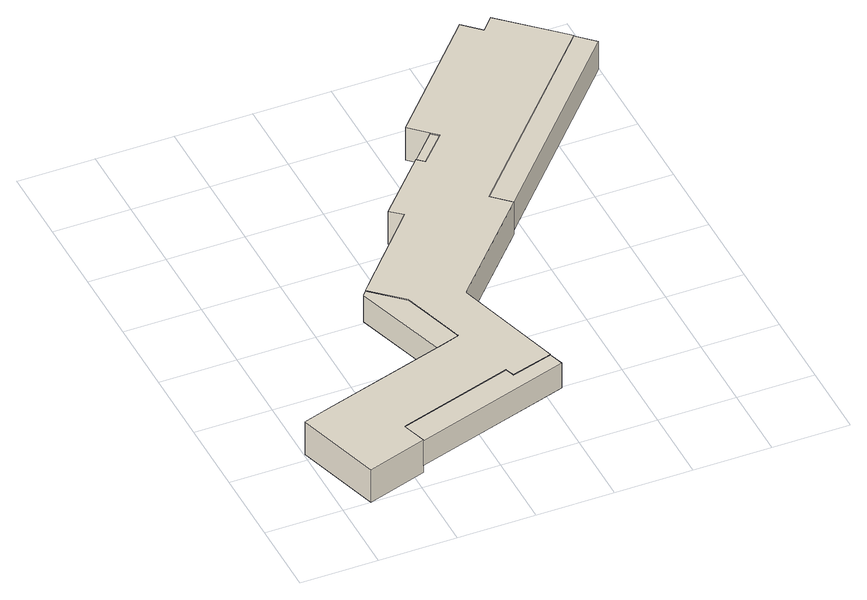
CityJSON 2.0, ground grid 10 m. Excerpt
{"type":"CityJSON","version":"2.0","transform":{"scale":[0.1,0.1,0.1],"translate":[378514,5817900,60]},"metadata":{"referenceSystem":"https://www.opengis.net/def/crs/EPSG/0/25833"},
"CityObjects":{
"building1":{"type":"Building","attributes":{"Gemeindeschluessel":"11000004","BezugspunktDach":"2200","function":"51009_1610","measuredHeight":3.69,"storeysAboveGround":0},"address":[{"country":"Germany","locality":"Berlin"}],"geometry":[{"type":"Solid","lod":"1","boundaries":[[[[0,1,2,3,4,5]],[[6,7,8,9,10,11]],[[6,11,5,4]],[[7,6,4,3]],[[8,7,3,2]],[[9,8,2,1]],[[10,9,1,0]],[[11,10,0,5]]]]}]},
"building2":{"type":"Building","attributes":{"Gemeindeschluessel":"11000004","BezugspunktDach":"2200","function":"51009_1610","measuredHeight":4.05,"storeysAboveGround":0},"address":[{"country":"Germany","locality":"Berlin"}],"geometry":[{"type":"Solid","lod":"1","boundaries":[[[[12,13,14,15,16]],[[17,18,19,20,21]],[[17,21,16,15]],[[18,17,15,14]],[[19,18,14,13]],[[20,19,13,12]],[[21,20,12,16]]]]}]},
"building3":{"type":"Building","attributes":{"Gemeindeschluessel":"11000004","BezugspunktDach":"2200","function":"31001_3065","measuredHeight":4.88,"storeysAboveGround":1},"address":[{"country":"Germany","locality":"Berlin","thoroughfareNumber":"104","thoroughfareName":"Havelchaussee"}],"geometry":[{"type":"Solid","lod":"1","boundaries":[[[[22,23,24,25,26,27,28,29,30,31,32,33,34,35,36,37,38,39,40,41,42,43,44,45,46,47]],[[48,49,50,51,52,53,54,55,56,57,58,59,60,61,62,63,64,65,66,67,68,69,70,71,72,73]],[[48,73,47,46]],[[49,48,46,45]],[[50,49,45,44]],[[51,50,44,43]],[[52,51,43,42]],[[53,52,42,41]],[[54,53,41,40]],[[55,54,40,39]],[[56,55,39,38]],[[57,56,38,37]],[[58,57,37,36]],[[59,58,36,35]],[[60,59,35,34]],[[61,60,34,33]],[[62,61,33,32]],[[63,62,32,31]],[[64,63,31,30]],[[65,64,30,29]],[[66,65,29,28]],[[67,66,28,27]],[[68,67,27,26]],[[69,68,26,25]],[[70,69,25,24]],[[71,70,24,23]],[[72,71,23,22]],[[73,72,22,47]]]]}]},
"building4":{"type":"Building","attributes":{"Gemeindeschluessel":"11000004","BezugspunktDach":"2200","function":"51009_1610","measuredHeight":4.38,"storeysAboveGround":0},"address":[{"country":"Germany","locality":"Berlin"}],"geometry":[{"type":"Solid","lod":"1","boundaries":[[[[74,75,76,77]],[[78,79,80,81]],[[78,81,77,76]],[[79,78,76,75]],[[80,79,75,74]],[[81,80,74,77]]]]}]},
"building5":{"type":"Building","attributes":{"Gemeindeschluessel":"11000004","BezugspunktDach":"2200","function":"51009_1610","measuredHeight":4.24,"storeysAboveGround":0},"address":[{"country":"Germany","locality":"Berlin"}],"geometry":[{"type":"Solid","lod":"1","boundaries":[[[[82,83,84,85]],[[86,87,88,89]],[[86,89,85,84]],[[87,86,84,83]],[[88,87,83,82]],[[89,88,82,85]]]]}]}
},
"vertices":[
[113,24,50],[317,87,50],[311,106,50],[257,90,50],[253,102,50],[103,56,50],[253,102,13],[257,90,13],[311,106,13],[317,87,13],[113,24,13],[103,56,13],
[197,171,50],[228,181,50],[202,264,50],[163,300,50],[158,294,50],[163,300,10],[202,264,10],[228,181,10],[197,171,10],[158,294,10],
[35,0,51],[113,24,51],[103,56,51],[253,102,51],[257,90,51],[311,106,51],[268,249,51],[386,376,51],[364,397,51],[574,624,51],[499,693,51],[483,675,51],[461,696,51],[327,551,51],[349,530,51],[358,522,51],[323,485,51],[314,493,51],[246,420,51],[261,407,51],[163,300,51],[202,264,51],[228,181,51],[197,171,51],[36,122,51],[1,111,51],[36,122,2],[197,171,2],[228,181,2],[202,264,2],[163,300,2],[261,407,2],[246,420,2],[314,493,2],[323,485,2],[358,522,2],[349,530,2],[327,551,2],[461,696,2],[483,675,2],[499,693,2],[574,624,2],[364,397,2],[386,376,2],[268,249,2],[311,106,2],[257,90,2],[253,102,2],[103,56,2],[113,24,2],[35,0,2],[1,111,2],
[323,485,50],[358,522,50],[349,530,50],[314,493,50],[349,530,6],[358,522,6],[323,485,6],[314,493,6],
[386,376,50],[596,603,50],[574,624,50],[364,397,50],[574,624,8],[596,603,8],[386,376,8],[364,397,8]
]}
